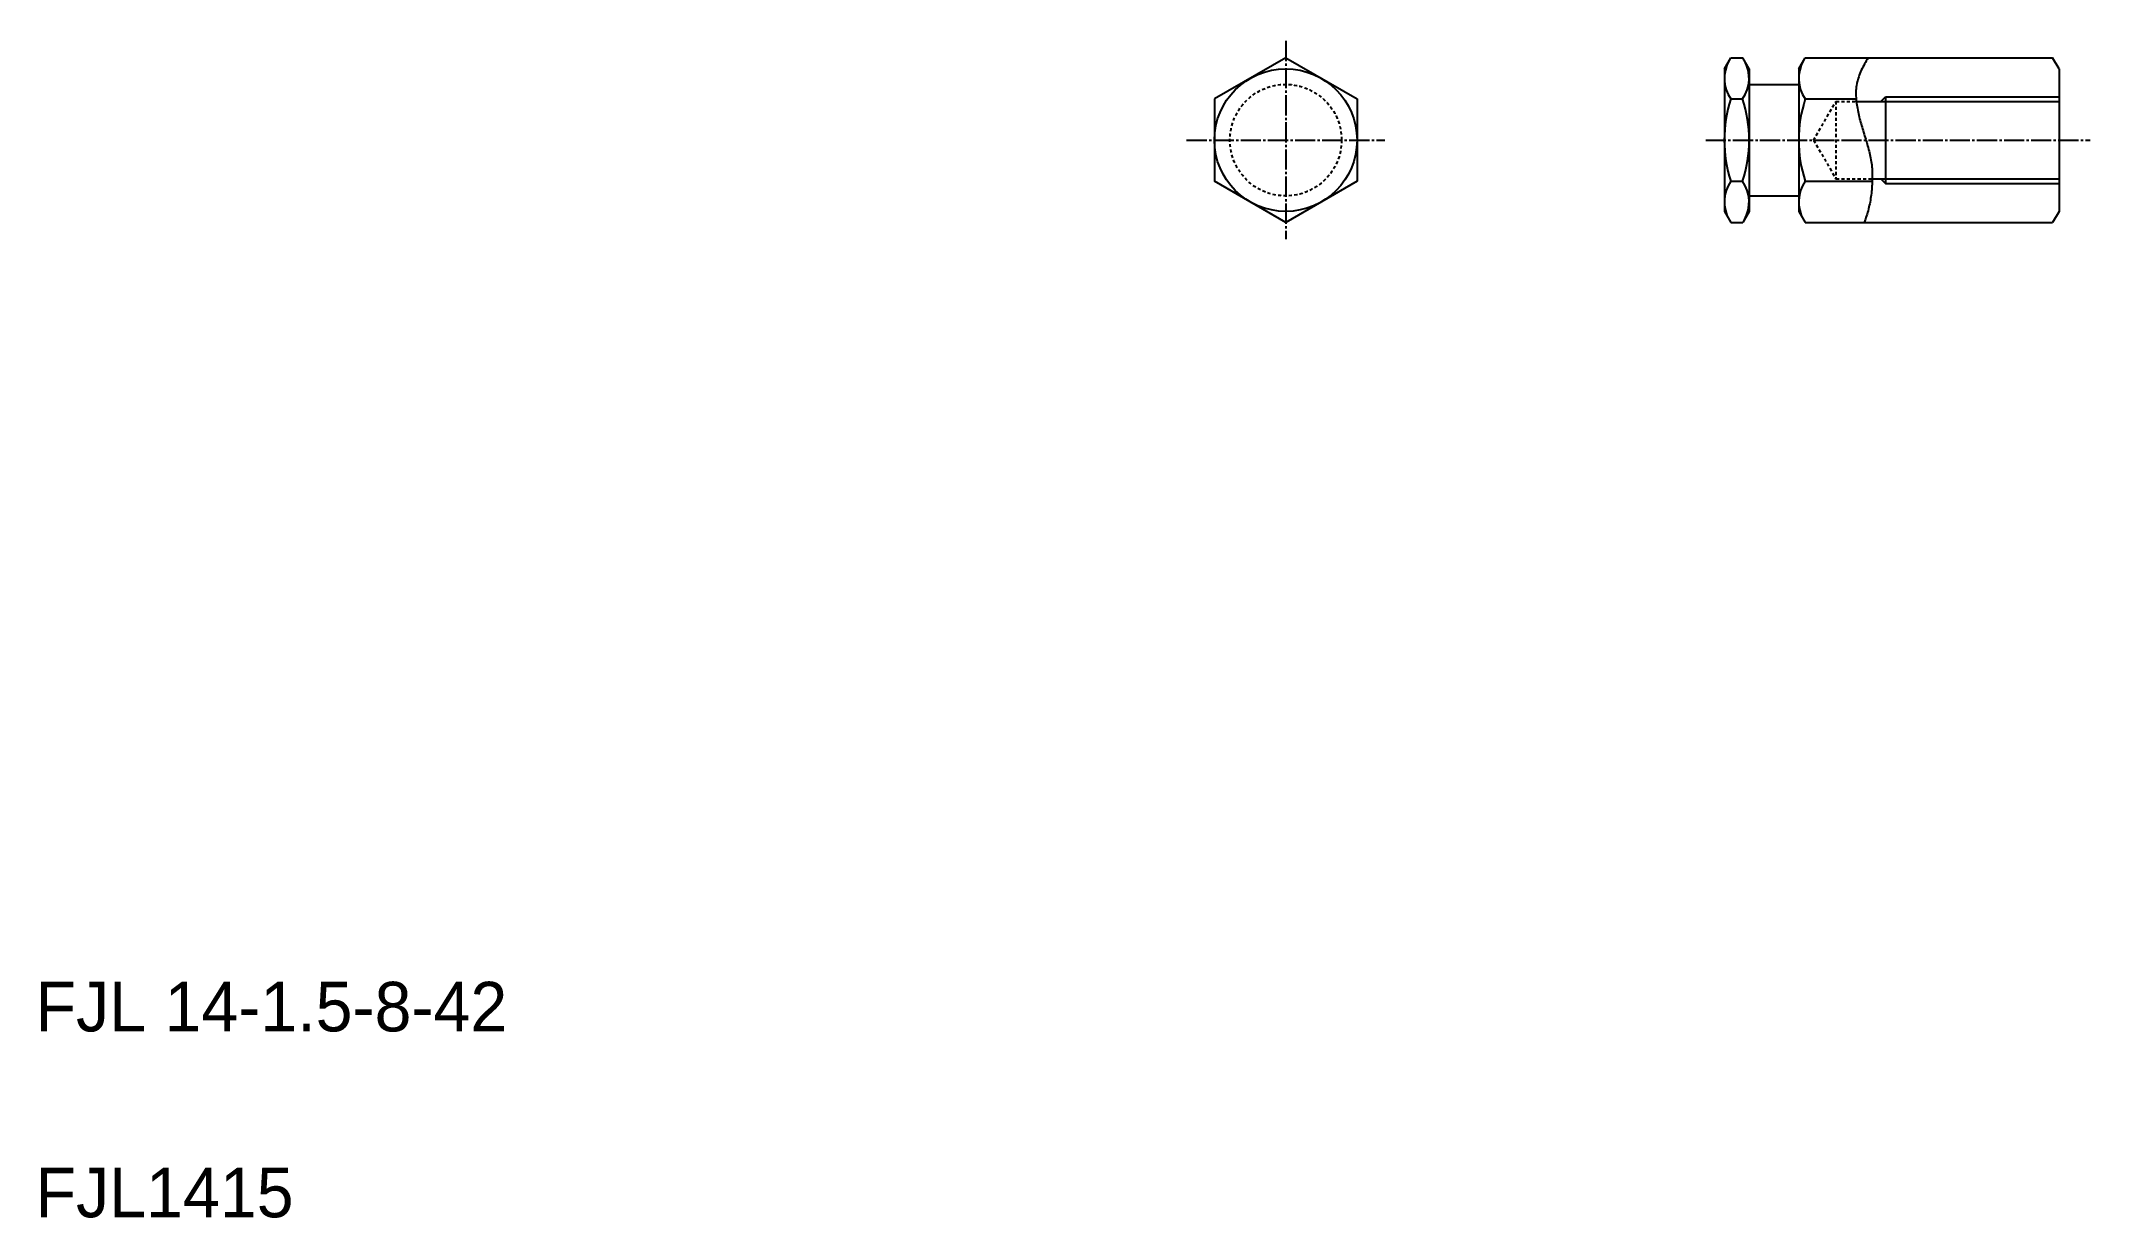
# Model space of a CAD drawing. Extents: x 21 to 351, y 20 to 210.
import ezdxf

# ---------------------------------------------------------------- set-up
doc = ezdxf.new("R2010")
doc.units = 0
doc.header["$LTSCALE"] = 0.25
doc.linetypes.add('CENTER', pattern=[17.5, 13, -1.5, 1.5, -1.5])
doc.linetypes.add('DASHED', pattern=[3.5, 2, -1.5])
doc.layers.get('0').update_dxf_attribs({"linetype": 'CONTINUOUS'})
doc.layers.add('CENTER', color=1, linetype='CENTER')

msp = doc.modelspace()

# ---------------------------------------------------------------- linework, layer by layer
for p, q in [((221.71, 207.1), (210.21, 200.46)), ((221.71, 207.1), (233.21, 200.46)), ((292.48, 205.32), (293.5, 207.1)), ((292.48, 205.32), (292.48, 182.32)), ((293.5, 207.1), (295.45, 207.1)), ((296.48, 205.32), (295.45, 207.1)), ((296.48, 205.32), (296.48, 182.32)), ((304.48, 205.32), (305.5, 207.1)), ((304.48, 205.32), (304.48, 182.32)), ((305.5, 207.1), (345.45, 207.1)), ((346.48, 205.32), (345.45, 207.1)), ((346.48, 205.32), (346.48, 182.32)), ((296.48, 202.82), (304.48, 202.82)), ((210.21, 200.46), (210.21, 187.18)), ((233.21, 200.46), (233.21, 187.18)), ((293.53, 200.46), (295.42, 200.46)), ((304.48, 199.57), (304.48, 199.57)), ((305.53, 200.46), (313.74, 200.46)), ((313.78, 200.07), (346.48, 200.07)), ((318.48, 200.82), (318.48, 186.82)), ((304.48, 193.82), (304.48, 193.82)), ((221.71, 180.54), (210.21, 187.18)), ((233.21, 187.18), (221.71, 180.54)), ((293.53, 187.18), (295.42, 187.18)), ((305.53, 187.18), (316.34, 187.18)), ((316.35, 187.57), (346.48, 187.57)), ((292.48, 182.32), (293.5, 180.54)), ((296.48, 182.32), (295.45, 180.54)), ((296.48, 184.82), (304.48, 184.82)), ((304.48, 182.32), (305.5, 180.54)), ((346.48, 182.32), (345.45, 180.54)), ((293.5, 180.54), (295.45, 180.54)), ((305.5, 180.54), (345.45, 180.54))]:
    msp.add_line(p, q)
at = {"color": 3, "linetype": 'DASHED'}
for p, q in [((306.87, 193.82), (310.48, 200.07)), ((310.48, 200.07), (310.48, 187.57)), ((310.48, 200.07), (313.78, 200.07)), ((306.87, 193.82), (310.48, 187.57)), ((310.48, 187.57), (316.35, 187.57))]:
    msp.add_line(p, q, dxfattribs=at)
at = {"color": 3}
for p, q in [((317.73, 200.07), (318.48, 200.82)), ((318.48, 200.82), (346.48, 200.82)), ((317.73, 187.57), (318.48, 186.82)), ((318.48, 186.82), (346.48, 186.82))]:
    msp.add_line(p, q, dxfattribs=at)
msp.add_lwpolyline([(315.69, 207.1, 0.038122), (314.58, 205.1, 0.056752), (313.86, 202.94, 0.06751), (313.72, 200.66, 0.0343), (314.05, 198.4, 0.01879), (314.61, 196.18, 0.004539), (315.28, 193.99, -0.015359), (315.89, 191.78, -0.03605), (316.28, 189.53, -0.032073), (316.34, 187.24, -0.02243), (316.16, 184.96, -0.030113), (315.74, 182.71, -0.037001), (315.02, 180.54)], format="xyb", dxfattribs=at)
msp.add_circle((221.71, 193.82), 11.5)
at = {"color": 3, "linetype": 'DASHED'}
msp.add_circle((221.71, 193.82), 9, dxfattribs=at)
for centre, radius, start, end in [((298.23, 203.78), 5.75, 150, 215.2644), ((290.73, 203.78), 5.75, 324.7356, 30), ((310.23, 203.78), 5.75, 150, 215.2644), ((313.89, 193.82), 21.42, 161.9403, 198.0597), ((275.06, 193.82), 21.42, 341.9403, 18.0597), ((325.89, 193.82), 21.42, 161.9403, 198.0597), ((298.23, 183.86), 5.75, 144.7356, 210), ((290.73, 183.86), 5.75, 330, 35.2644), ((310.23, 183.86), 5.75, 144.7356, 210)]:
    msp.add_arc(centre, radius, start, end)
at = {"layer": 'CENTER', "color": 1, "linetype": 'CENTER'}
for p, q in [((221.71, 209.82), (221.71, 177.82)), ((205.71, 193.82), (237.71, 193.82)), ((289.48, 193.82), (351.48, 193.82))]:
    msp.add_line(p, q, dxfattribs=at)

# ---------------------------------------------------------------- texts
for s, p in [('FJL 14-1.5-8-42', (20, 50)), ('FJL1415', (20, 20))]:
    msp.add_text(s, height=8).set_placement(p)

doc.saveas('drawing.dxf')
